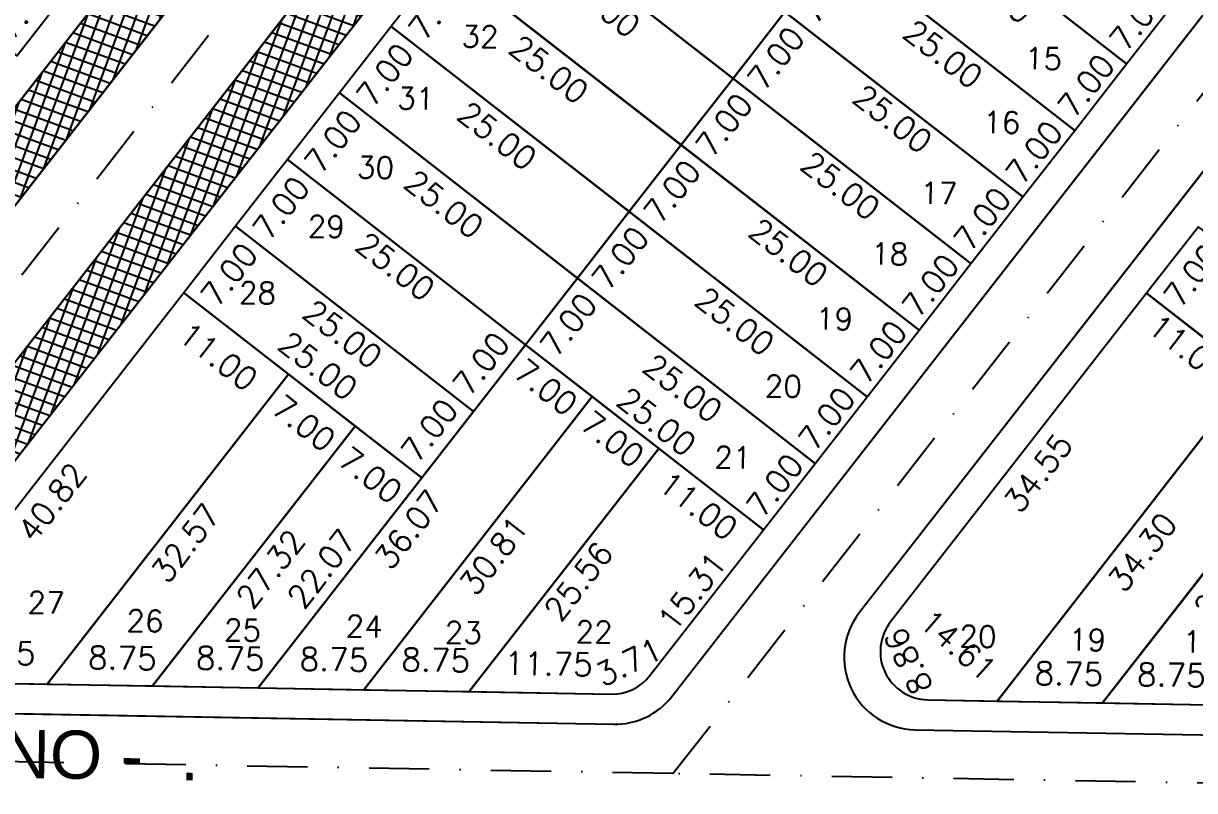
# Model space of a CAD drawing. Header units: millimetres. Extents: x -4430026 to 4783824, y 584 to 9593110.
# Drawn here: x 2196.3 to 2293.3, y 745.3 to 808.9 of the extents above; entities that cross this region are included whole.
import ezdxf
from ezdxf.enums import TextEntityAlignment as Align

# ---------------------------------------------------------------- set-up
doc = ezdxf.new("R2010")
doc.units = ezdxf.units.MM
doc.linetypes.add('CONTINUO', pattern=[0])
doc.linetypes.add('DASHDOT', pattern=[1, 0.5, -0.25, 0, -0.25])
for name, color, linetype in [('Bra-Rua Calçadas', 1, 'Continuous'), ('Calçada', 1, 'Continuous'), ('Cota', 8, 'Continuous'), ('Cota Curvas', 2, 'Continuous'), ('EIXO DAS VIAS', 252, 'DASHDOT'), ('Lotes', 2, 'Continuous'), ('Nomes de Ruas', 3, 'Continuous'), ('Numero de lotes', 5, 'Continuous'), ('Área Verde Alameda etc.', 92, 'Continuous')]:
    doc.layers.add(name, color=color, linetype=linetype)
doc.styles.add('arcad1', font='romans.shx')
doc.styles.add('ARIAL', font='arial.ttf', dxfattribs={"height": 0.25})
doc.styles.add('ROMANS', font='romans.shx')
doc.dimstyles.new('BOLA100', dxfattribs={"dimscale": 0, "dimtxt": 1.9, "dimasz": 0.18, "dimexe": 0.18, "dimexo": 0.063, "dimgap": 0, "dimtad": 1, "dimzin": 4, "dimdsep": 46, "dimtxsty": 'ROMANS', "dimcen": 0.09, "dimse1": 1, "dimse2": 1, "dimsd1": 1, "dimsd2": 1, "dimclrt": 256, "dimaunit": 1, "dimadec": 4, "dimazin": 0, "dimtfac": 1.2, "dimtix": 1, "dimtmove": 2, "dimatfit": 3, "dimfxl": 1, "dimtvp": 2, "dimtolj": 1, "dimtzin": 4, "dimarcsym": 0})
pattern_1 = [(69.82082076, (-350710.31295, -9590084.73025), (-0.894034063135, 0.32857167248), []), (159.82082076, (-350710.31295, -9590084.73025), (-0.32857167248, -0.894034063135), [])]

# ---------------------------------------------------------------- blocks, each defined once
blk = doc.blocks.new('*D1399')
at = {"layer": 'DEFPOINTS', "color": 0}
for p in [(2289.365, 786.54), (2291.748, 784.684), (2268.138, 759.279)]:
    blk.add_point(p, dxfattribs=at)
at = {"layer": 'Cota', "insert": (2280.384, 771.637), "char_height": 1.9, "attachment_point": 5, "rotation": 52.09358, "style": 'ROMANS'}
blk.add_mtext('\\A1;34.55', dxfattribs=at)
blk = doc.blocks.new('*D1400')
at = {"layer": 'DEFPOINTS', "color": 0}
for p in [(2298.044, 779.782), (2300.302, 778.024), (2276.971, 752.719)]:
    blk.add_point(p, dxfattribs=at)
at = {"layer": 'Cota', "insert": (2289.016, 765.076), "char_height": 1.9, "attachment_point": 5, "rotation": 52.09358, "style": 'ROMANS'}
blk.add_mtext('\\A1;34.30', dxfattribs=at)
blk = doc.blocks.new('*D1401')
at = {"layer": 'DEFPOINTS', "color": 0}
for p in [(2303.567, 775.481), (2305.801, 773.742), (2285.721, 752.562)]:
    blk.add_point(p, dxfattribs=at)
at = {"layer": 'Cota', "insert": (2296.128, 762.866), "char_height": 1.9, "attachment_point": 5, "rotation": 52.09358, "style": 'ROMANS'}
blk.add_mtext('\\A1;29.05', dxfattribs=at)
blk = doc.blocks.new('*D1407')
at = {"layer": 'DEFPOINTS', "color": 0}
for p in [(2293.665, 792.063), (2296.048, 790.207), (2289.365, 786.54)]:
    blk.add_point(p, dxfattribs=at)
at = {"layer": 'Cota', "insert": (2293.148, 788.03), "char_height": 1.9, "attachment_point": 5, "rotation": 52.09358, "style": 'ROMANS'}
blk.add_mtext('\\A1;7.00', dxfattribs=at)
blk = doc.blocks.new('*D1628')
at = {"layer": 'DEFPOINTS', "color": 0}
for p in [(2237.879, 782.27), (2240.043, 780.585), (2215.722, 753.814)]:
    blk.add_point(p, dxfattribs=at)
at = {"layer": 'Cota', "insert": (2228.215, 766.941), "char_height": 1.9, "attachment_point": 5, "rotation": 52.09358, "style": 'ROMANS'}
blk.add_mtext('\\A1;36.07', dxfattribs=at)
blk = doc.blocks.new('*D1629')
at = {"layer": 'DEFPOINTS', "color": 0}
for p in [(2243.402, 777.97), (2245.468, 776.361), (2224.472, 753.658)]:
    blk.add_point(p, dxfattribs=at)
at = {"layer": 'Cota', "insert": (2235.253, 764.789), "char_height": 1.9, "attachment_point": 5, "rotation": 52.09358, "style": 'ROMANS'}
blk.add_mtext('\\A1;30.81', dxfattribs=at)
blk = doc.blocks.new('*D1630')
at = {"layer": 'DEFPOINTS', "color": 0}
for p in [(2248.925, 773.669), (2250.876, 772.15), (2233.222, 753.501)]:
    blk.add_point(p, dxfattribs=at)
at = {"layer": 'Cota', "insert": (2242.275, 762.65), "char_height": 1.9, "attachment_point": 5, "rotation": 52.09358, "style": 'ROMANS'}
blk.add_mtext('\\A1;25.56', dxfattribs=at)
blk = doc.blocks.new('*D1631')
at = {"layer": 'DEFPOINTS', "color": 0}
for p in [(2257.149, 767.266), (2257.605, 766.911), (2248.2, 754.833)]:
    blk.add_point(p, dxfattribs=at)
at = {"layer": 'Cota', "insert": (2251.697, 761.81), "char_height": 1.9, "attachment_point": 5, "rotation": 52.09358, "style": 'ROMANS'}
blk.add_mtext('\\A1;15.31', dxfattribs=at)
blk = doc.blocks.new('*D1632')
at = {"layer": 'DEFPOINTS', "color": 0}
for p in [(2242.18, 787.793), (2244.344, 786.109), (2237.879, 782.27)]:
    blk.add_point(p, dxfattribs=at)
at = {"layer": 'Cota', "insert": (2241.444, 783.931), "char_height": 1.9, "attachment_point": 5, "rotation": 52.09358, "style": 'ROMANS'}
blk.add_mtext('\\A1;7.00', dxfattribs=at)
blk = doc.blocks.new('*D1633')
at = {"layer": 'DEFPOINTS', "color": 0}
for p in [(2246.48, 793.317), (2248.644, 791.632), (2242.18, 787.793)]:
    blk.add_point(p, dxfattribs=at)
at = {"layer": 'Cota', "insert": (2245.744, 789.454), "char_height": 1.9, "attachment_point": 5, "rotation": 52.09358, "style": 'ROMANS'}
blk.add_mtext('\\A1;7.00', dxfattribs=at)
blk = doc.blocks.new('*D1634')
at = {"layer": 'DEFPOINTS', "color": 0}
for p in [(2250.781, 798.84), (2252.945, 797.155), (2246.48, 793.317)]:
    blk.add_point(p, dxfattribs=at)
at = {"layer": 'Cota', "insert": (2250.045, 794.977), "char_height": 1.9, "attachment_point": 5, "rotation": 52.09358, "style": 'ROMANS'}
blk.add_mtext('\\A1;7.00', dxfattribs=at)
blk = doc.blocks.new('*D1635')
at = {"layer": 'DEFPOINTS', "color": 0}
for p in [(2255.082, 804.363), (2257.245, 802.678), (2250.781, 798.84)]:
    blk.add_point(p, dxfattribs=at)
at = {"layer": 'Cota', "insert": (2254.346, 800.5), "char_height": 1.9, "attachment_point": 5, "rotation": 52.09358, "style": 'ROMANS'}
blk.add_mtext('\\A1;7.00', dxfattribs=at)
blk = doc.blocks.new('*D1636')
at = {"layer": 'DEFPOINTS', "color": 0}
for p in [(2259.382, 809.886), (2261.546, 808.201), (2255.082, 804.363)]:
    blk.add_point(p, dxfattribs=at)
at = {"layer": 'Cota', "insert": (2258.646, 806.023), "char_height": 1.9, "attachment_point": 5, "rotation": 52.09358, "style": 'ROMANS'}
blk.add_mtext('\\A1;7.00', dxfattribs=at)
blk = doc.blocks.new('*D1637')
at = {"layer": 'DEFPOINTS', "color": 0}
for p in [(2263.683, 815.409), (2265.847, 813.724), (2259.382, 809.886)]:
    blk.add_point(p, dxfattribs=at)
at = {"layer": 'Cota', "insert": (2262.947, 811.546), "char_height": 1.9, "attachment_point": 5, "rotation": 52.09358, "style": 'ROMANS'}
blk.add_mtext('\\A1;7.00', dxfattribs=at)
blk = doc.blocks.new('*D1650')
at = {"layer": 'DEFPOINTS', "color": 0}
for p in [(2261.45, 772.789), (2261.905, 772.434), (2257.605, 766.911)]:
    blk.add_point(p, dxfattribs=at)
at = {"layer": 'Cota', "insert": (2258.55, 770.611), "char_height": 1.9, "attachment_point": 5, "rotation": 52.09358, "style": 'ROMANS'}
blk.add_mtext('\\A1;7.00', dxfattribs=at)
blk = doc.blocks.new('*D1651')
at = {"layer": 'DEFPOINTS', "color": 0}
for p in [(2265.75, 778.312), (2266.206, 777.957), (2261.905, 772.434)]:
    blk.add_point(p, dxfattribs=at)
at = {"layer": 'Cota', "insert": (2262.85, 776.134), "char_height": 1.9, "attachment_point": 5, "rotation": 52.09358, "style": 'ROMANS'}
blk.add_mtext('\\A1;7.00', dxfattribs=at)
blk = doc.blocks.new('*D1652')
at = {"layer": 'DEFPOINTS', "color": 0}
for p in [(2270.051, 783.835), (2270.506, 783.48), (2266.206, 777.957)]:
    blk.add_point(p, dxfattribs=at)
at = {"layer": 'Cota', "insert": (2267.151, 781.657), "char_height": 1.9, "attachment_point": 5, "rotation": 52.09358, "style": 'ROMANS'}
blk.add_mtext('\\A1;7.00', dxfattribs=at)
blk = doc.blocks.new('*D1653')
at = {"layer": 'DEFPOINTS', "color": 0}
for p in [(2274.351, 789.358), (2274.807, 789.003), (2270.506, 783.48)]:
    blk.add_point(p, dxfattribs=at)
at = {"layer": 'Cota', "insert": (2271.452, 787.18), "char_height": 1.9, "attachment_point": 5, "rotation": 52.09358, "style": 'ROMANS'}
blk.add_mtext('\\A1;7.00', dxfattribs=at)
blk = doc.blocks.new('*D1654')
at = {"layer": 'DEFPOINTS', "color": 0}
for p in [(2278.652, 794.881), (2279.108, 794.527), (2274.807, 789.003)]:
    blk.add_point(p, dxfattribs=at)
at = {"layer": 'Cota', "insert": (2275.752, 792.703), "char_height": 1.9, "attachment_point": 5, "rotation": 52.09358, "style": 'ROMANS'}
blk.add_mtext('\\A1;7.00', dxfattribs=at)
blk = doc.blocks.new('*D1655')
at = {"layer": 'DEFPOINTS', "color": 0}
for p in [(2282.953, 800.404), (2283.408, 800.05), (2279.108, 794.527)]:
    blk.add_point(p, dxfattribs=at)
at = {"layer": 'Cota', "insert": (2280.053, 798.227), "char_height": 1.9, "attachment_point": 5, "rotation": 52.09358, "style": 'ROMANS'}
blk.add_mtext('\\A1;7.00', dxfattribs=at)
blk = doc.blocks.new('*D1656')
at = {"layer": 'DEFPOINTS', "color": 0}
for p in [(2287.253, 805.928), (2287.709, 805.573), (2283.408, 800.05)]:
    blk.add_point(p, dxfattribs=at)
at = {"layer": 'Cota', "insert": (2284.353, 803.75), "char_height": 1.9, "attachment_point": 5, "rotation": 52.09358, "style": 'ROMANS'}
blk.add_mtext('\\A1;7.00', dxfattribs=at)
blk = doc.blocks.new('*D1657')
at = {"layer": 'DEFPOINTS', "color": 0}
for p in [(2291.554, 811.451), (2292.01, 811.096), (2287.709, 805.573)]:
    blk.add_point(p, dxfattribs=at)
at = {"layer": 'Cota', "insert": (2288.654, 809.273), "char_height": 1.9, "attachment_point": 5, "rotation": 52.09358, "style": 'ROMANS'}
blk.add_mtext('\\A1;7.00', dxfattribs=at)
blk = doc.blocks.new('*D3223')
at = {"layer": 'DEFPOINTS', "color": 0}
for p in [(2267.984, 820.932), (2287.709, 805.573), (2285.961, 803.328)]:
    blk.add_point(p, dxfattribs=at)
at = {"layer": 'Cota', "insert": (2276.682, 811.758), "char_height": 1.9, "attachment_point": 5, "rotation": 322.09358, "style": 'ROMANS'}
blk.add_mtext('\\A1;25.00', dxfattribs=at)
blk = doc.blocks.new('*D3228')
at = {"layer": 'DEFPOINTS', "color": 0}
for p in [(2263.683, 815.409), (2283.408, 800.05), (2281.776, 797.954)]:
    blk.add_point(p, dxfattribs=at)
at = {"layer": 'Cota', "insert": (2272.497, 806.383), "char_height": 1.9, "attachment_point": 5, "rotation": 322.09358, "style": 'ROMANS'}
blk.add_mtext('\\A1;25.00', dxfattribs=at)
blk = doc.blocks.new('*D3230')
at = {"layer": 'DEFPOINTS', "color": 0}
for p in [(2259.382, 809.886), (2279.108, 794.527), (2277.591, 792.579)]:
    blk.add_point(p, dxfattribs=at)
at = {"layer": 'Cota', "insert": (2268.312, 801.009), "char_height": 1.9, "attachment_point": 5, "rotation": 322.09358, "style": 'ROMANS'}
blk.add_mtext('\\A1;25.00', dxfattribs=at)
blk = doc.blocks.new('*D3231')
at = {"layer": 'DEFPOINTS', "color": 0}
for p in [(2289.365, 786.54), (2298.044, 779.782), (2296.528, 777.834)]:
    blk.add_point(p, dxfattribs=at)
at = {"layer": 'Cota', "insert": (2292.772, 781.963), "char_height": 1.9, "attachment_point": 5, "rotation": 322.09358, "style": 'ROMANS'}
blk.add_mtext('\\A1;11.00', dxfattribs=at)
blk = doc.blocks.new('*D3234')
at = {"layer": 'DEFPOINTS', "color": 0}
for p in [(2255.082, 804.363), (2274.807, 789.003), (2273.274, 787.034)]:
    blk.add_point(p, dxfattribs=at)
at = {"layer": 'Cota', "insert": (2263.995, 795.464), "char_height": 1.9, "attachment_point": 5, "rotation": 322.09358, "style": 'ROMANS'}
blk.add_mtext('\\A1;25.00', dxfattribs=at)
blk = doc.blocks.new('*D3235')
at = {"layer": 'DEFPOINTS', "color": 0}
for p in [(2250.781, 798.84), (2270.506, 783.48), (2268.956, 781.489)]:
    blk.add_point(p, dxfattribs=at)
at = {"layer": 'Cota', "insert": (2259.677, 789.918), "char_height": 1.9, "attachment_point": 5, "rotation": 322.09358, "style": 'ROMANS'}
blk.add_mtext('\\A1;25.00', dxfattribs=at)
blk = doc.blocks.new('*D3236')
at = {"layer": 'DEFPOINTS', "color": 0}
for p in [(2246.48, 793.317), (2266.206, 777.957), (2264.514, 775.785)]:
    blk.add_point(p, dxfattribs=at)
at = {"layer": 'Cota', "insert": (2255.235, 784.214), "char_height": 1.9, "attachment_point": 5, "rotation": 322.09358, "style": 'ROMANS'}
blk.add_mtext('\\A1;25.00', dxfattribs=at)
blk = doc.blocks.new('*D3237')
at = {"layer": 'DEFPOINTS', "color": 0}
for p in [(2242.18, 787.793), (2261.905, 772.434), (2260.197, 770.24)]:
    blk.add_point(p, dxfattribs=at)
at = {"layer": 'Cota', "insert": (2250.917, 778.669), "char_height": 1.9, "attachment_point": 5, "rotation": 322.09358, "style": 'ROMANS'}
blk.add_mtext('\\A1;25.00', dxfattribs=at)
blk = doc.blocks.new('*D3238')
at = {"layer": 'DEFPOINTS', "color": 0}
for p in [(2237.879, 782.27), (2243.402, 777.97), (2241.743, 775.839)]:
    blk.add_point(p, dxfattribs=at)
at = {"layer": 'Cota', "insert": (2239.565, 778.739), "char_height": 1.9, "attachment_point": 5, "rotation": 322.09358, "style": 'ROMANS'}
blk.add_mtext('\\A1;7.00', dxfattribs=at)
blk = doc.blocks.new('*D3239')
at = {"layer": 'DEFPOINTS', "color": 0}
for p in [(2243.402, 777.97), (2248.925, 773.669), (2247.266, 771.538)]:
    blk.add_point(p, dxfattribs=at)
at = {"layer": 'Cota', "insert": (2245.088, 774.438), "char_height": 1.9, "attachment_point": 5, "rotation": 322.09358, "style": 'ROMANS'}
blk.add_mtext('\\A1;7.00', dxfattribs=at)
blk = doc.blocks.new('*D3240')
at = {"layer": 'DEFPOINTS', "color": 0}
for p in [(2248.925, 773.669), (2257.605, 766.911), (2255.945, 764.78)]:
    blk.add_point(p, dxfattribs=at)
at = {"layer": 'Cota', "insert": (2252.189, 768.909), "char_height": 1.9, "attachment_point": 5, "rotation": 322.09358, "style": 'ROMANS'}
blk.add_mtext('\\A1;11.00', dxfattribs=at)
blk = doc.blocks.new('*D3242')
at = {"layer": 'DEFPOINTS', "color": 0}
for p in [(2289.365, 786.54), (2309.614, 771.852), (2309.09, 771.18)]:
    blk.add_point(p, dxfattribs=at)
at = {"layer": 'Cota', "insert": (2300.335, 780.282), "char_height": 1.9, "attachment_point": 5, "rotation": 322.09358, "style": 'ROMANS'}
blk.add_mtext('\\A1;25.00', dxfattribs=at)
blk = doc.blocks.new('*D3243')
at = {"layer": 'DEFPOINTS', "color": 0}
for p in [(2237.879, 782.27), (2258.032, 767.46), (2257.605, 766.911)]:
    blk.add_point(p, dxfattribs=at)
at = {"layer": 'Cota', "insert": (2248.753, 775.889), "char_height": 1.9, "attachment_point": 5, "rotation": 322.09358, "style": 'ROMANS'}
blk.add_mtext('\\A1;25.00', dxfattribs=at)
blk = doc.blocks.new('*D3244')
at = {"layer": 'DEFPOINTS', "color": 0}
for p in [(2224.499, 755.173), (2215.722, 753.814), (2224.472, 753.658)]:
    blk.add_point(p, dxfattribs=at)
at = {"layer": 'Cota', "insert": (2222.007, 756.166), "char_height": 1.9, "attachment_point": 5, "rotation": 358.9754, "style": 'ROMANS'}
blk.add_mtext('\\A1;8.75', dxfattribs=at)
blk = doc.blocks.new('*D3245')
at = {"layer": 'DEFPOINTS', "color": 0}
for p in [(2233.249, 755.017), (2224.472, 753.658), (2233.222, 753.501)]:
    blk.add_point(p, dxfattribs=at)
at = {"layer": 'Cota', "insert": (2230.444, 756.124), "char_height": 1.9, "attachment_point": 5, "rotation": 358.9754, "style": 'ROMANS'}
blk.add_mtext('\\A1;8.75', dxfattribs=at)
blk = doc.blocks.new('*D3246')
at = {"layer": 'DEFPOINTS', "color": 0}
for p in [(2244.999, 754.807), (2233.222, 753.501), (2244.972, 753.291)]:
    blk.add_point(p, dxfattribs=at)
at = {"layer": 'Cota', "insert": (2239.797, 755.805), "char_height": 1.9, "attachment_point": 5, "rotation": 358.9754, "style": 'ROMANS'}
blk.add_mtext('\\A1;11.75', dxfattribs=at)
blk = doc.blocks.new('*D3247')
at = {"layer": 'DEFPOINTS', "color": 0}
for p in [(2285.747, 754.013), (2276.971, 752.719), (2285.721, 752.562)]:
    blk.add_point(p, dxfattribs=at)
at = {"layer": 'Cota', "insert": (2282.928, 754.985), "char_height": 1.9, "attachment_point": 5, "rotation": 358.97539, "style": 'ROMANS'}
blk.add_mtext('\\A1;8.75', dxfattribs=at)
blk = doc.blocks.new('*D3248')
at = {"layer": 'DEFPOINTS', "color": 0}
for p in [(2294.497, 753.856), (2285.721, 752.562), (2294.471, 752.406)]:
    blk.add_point(p, dxfattribs=at)
at = {"layer": 'Cota', "insert": (2291.421, 754.888), "char_height": 1.9, "attachment_point": 5, "rotation": 358.97539, "style": 'ROMANS'}
blk.add_mtext('\\A1;8.75', dxfattribs=at)
blk = doc.blocks.new('*D6084')
at = {"layer": 'DEFPOINTS', "color": 0}
for p in [(2199.209, 812.381), (2200.006, 811.76), (2195.706, 806.237)]:
    blk.add_point(p, dxfattribs=at)
at = {"layer": 'Cota', "insert": (2196.31, 810.203), "char_height": 1.9, "attachment_point": 5, "rotation": 52.09358, "style": 'ROMANS'}
blk.add_mtext('\\A1;7.00', dxfattribs=at)
blk = doc.blocks.new('*D6203')
at = {"layer": 'DEFPOINTS', "color": 0}
for p in [(2198.248, 755.571), (2184.472, 754.373), (2198.222, 754.127)]:
    blk.add_point(p, dxfattribs=at)
at = {"layer": 'Cota', "insert": (2193.606, 756.712), "char_height": 1.9, "attachment_point": 5, "rotation": 358.97539, "style": 'ROMANS'}
blk.add_mtext('\\A1;13.75', dxfattribs=at)
blk = doc.blocks.new('*D6204')
at = {"layer": 'DEFPOINTS', "color": 0}
for p in [(2206.998, 755.415), (2198.222, 754.127), (2206.972, 753.971)]:
    blk.add_point(p, dxfattribs=at)
at = {"layer": 'Cota', "insert": (2204.466, 756.293), "char_height": 1.9, "attachment_point": 5, "rotation": 358.9754, "style": 'ROMANS'}
blk.add_mtext('\\A1;8.75', dxfattribs=at)
blk = doc.blocks.new('*D6205')
at = {"layer": 'DEFPOINTS', "color": 0}
for p in [(2215.747, 755.258), (2206.972, 753.971), (2215.722, 753.814)]:
    blk.add_point(p, dxfattribs=at)
at = {"layer": 'Cota', "insert": (2213.407, 756.262), "char_height": 1.9, "attachment_point": 5, "rotation": 358.9754, "style": 'ROMANS'}
blk.add_mtext('\\A1;8.75', dxfattribs=at)
blk = doc.blocks.new('*D6206')
at = {"layer": 'DEFPOINTS', "color": 0}
for p in [(2228.511, 771.821), (2229.278, 771.224), (2215.722, 753.814)]:
    blk.add_point(p, dxfattribs=at)
at = {"layer": 'Cota', "insert": (2220.984, 763.7), "char_height": 1.9, "attachment_point": 5, "rotation": 52.09358, "style": 'ROMANS'}
blk.add_mtext('\\A1;22.07', dxfattribs=at)
blk = doc.blocks.new('*D6207')
at = {"layer": 'DEFPOINTS', "color": 0}
for p in [(2232.812, 777.344), (2233.579, 776.747), (2229.278, 771.224)]:
    blk.add_point(p, dxfattribs=at)
at = {"layer": 'Cota', "insert": (2229.912, 775.166), "char_height": 1.9, "attachment_point": 5, "rotation": 52.09358, "style": 'ROMANS'}
blk.add_mtext('\\A1;7.00', dxfattribs=at)
blk = doc.blocks.new('*D6208')
at = {"layer": 'DEFPOINTS', "color": 0}
for p in [(2237.113, 782.867), (2237.879, 782.27), (2233.579, 776.747)]:
    blk.add_point(p, dxfattribs=at)
at = {"layer": 'Cota', "insert": (2234.213, 780.689), "char_height": 1.9, "attachment_point": 5, "rotation": 52.09358, "style": 'ROMANS'}
blk.add_mtext('\\A1;7.00', dxfattribs=at)
blk = doc.blocks.new('*D6209')
at = {"layer": 'DEFPOINTS', "color": 0}
for p in [(2223.755, 775.525), (2225.884, 773.867), (2206.972, 753.971)]:
    blk.add_point(p, dxfattribs=at)
at = {"layer": 'Cota', "insert": (2216.742, 763.674), "char_height": 1.9, "attachment_point": 5, "rotation": 52.09358, "style": 'ROMANS'}
blk.add_mtext('\\A1;27.32', dxfattribs=at)
blk = doc.blocks.new('*D6210')
at = {"layer": 'DEFPOINTS', "color": 0}
for p in [(2218.232, 779.825), (2220.466, 778.085), (2198.222, 754.127)]:
    blk.add_point(p, dxfattribs=at)
at = {"layer": 'Cota', "insert": (2209.712, 765.82), "char_height": 1.9, "attachment_point": 5, "rotation": 52.09358, "style": 'ROMANS'}
blk.add_mtext('\\A1;32.57', dxfattribs=at)
blk = doc.blocks.new('*D6211')
at = {"layer": 'DEFPOINTS', "color": 0}
for p in [(2209.553, 786.584), (2211.922, 784.739), (2184.472, 754.373)]:
    blk.add_point(p, dxfattribs=at)
at = {"layer": 'Cota', "insert": (2198.632, 769.217), "char_height": 1.9, "attachment_point": 5, "rotation": 52.09358, "style": 'ROMANS'}
blk.add_mtext('\\A1;40.82', dxfattribs=at)
blk = doc.blocks.new('*D6212')
at = {"layer": 'DEFPOINTS', "color": 0}
for p in [(2213.853, 792.107), (2216.222, 790.262), (2209.553, 786.584)]:
    blk.add_point(p, dxfattribs=at)
at = {"layer": 'Cota', "insert": (2213.323, 788.084), "char_height": 1.9, "attachment_point": 5, "rotation": 52.09358, "style": 'ROMANS'}
blk.add_mtext('\\A1;7.00', dxfattribs=at)
blk = doc.blocks.new('*D6213')
at = {"layer": 'DEFPOINTS', "color": 0}
for p in [(2218.154, 797.63), (2220.523, 795.785), (2213.853, 792.107)]:
    blk.add_point(p, dxfattribs=at)
at = {"layer": 'Cota', "insert": (2217.623, 793.607), "char_height": 1.9, "attachment_point": 5, "rotation": 52.09358, "style": 'ROMANS'}
blk.add_mtext('\\A1;7.00', dxfattribs=at)
blk = doc.blocks.new('*D6214')
at = {"layer": 'DEFPOINTS', "color": 0}
for p in [(2222.454, 803.153), (2224.824, 801.308), (2218.154, 797.63)]:
    blk.add_point(p, dxfattribs=at)
at = {"layer": 'Cota', "insert": (2221.924, 799.13), "char_height": 1.9, "attachment_point": 5, "rotation": 52.09358, "style": 'ROMANS'}
blk.add_mtext('\\A1;7.00', dxfattribs=at)
blk = doc.blocks.new('*D6215')
at = {"layer": 'DEFPOINTS', "color": 0}
for p in [(2226.755, 808.676), (2229.124, 806.831), (2222.454, 803.153)]:
    blk.add_point(p, dxfattribs=at)
at = {"layer": 'Cota', "insert": (2226.224, 804.653), "char_height": 1.9, "attachment_point": 5, "rotation": 52.09358, "style": 'ROMANS'}
blk.add_mtext('\\A1;7.00', dxfattribs=at)
blk = doc.blocks.new('*D6216')
at = {"layer": 'DEFPOINTS', "color": 0}
for p in [(2231.056, 814.199), (2233.425, 812.354), (2226.755, 808.676)]:
    blk.add_point(p, dxfattribs=at)
at = {"layer": 'Cota', "insert": (2230.525, 810.176), "char_height": 1.9, "attachment_point": 5, "rotation": 52.09358, "style": 'ROMANS'}
blk.add_mtext('\\A1;7.00', dxfattribs=at)
blk = doc.blocks.new('*D6248')
at = {"layer": 'DEFPOINTS', "color": 0}
for p in [(2239.657, 825.245), (2259.382, 809.886), (2257.616, 807.618)]:
    blk.add_point(p, dxfattribs=at)
at = {"layer": 'Cota', "insert": (2248.337, 816.047), "char_height": 1.9, "attachment_point": 5, "rotation": 322.09358, "style": 'ROMANS'}
blk.add_mtext('\\A1;25.00', dxfattribs=at)
blk = doc.blocks.new('*D6249')
at = {"layer": 'DEFPOINTS', "color": 0}
for p in [(2235.356, 819.722), (2255.082, 804.363), (2253.38, 802.177)]:
    blk.add_point(p, dxfattribs=at)
at = {"layer": 'Cota', "insert": (2244.101, 810.606), "char_height": 1.9, "attachment_point": 5, "rotation": 322.09358, "style": 'ROMANS'}
blk.add_mtext('\\A1;25.00', dxfattribs=at)
blk = doc.blocks.new('*D6250')
at = {"layer": 'DEFPOINTS', "color": 0}
for p in [(2231.056, 814.199), (2250.781, 798.84), (2249.1, 796.681)]:
    blk.add_point(p, dxfattribs=at)
at = {"layer": 'Cota', "insert": (2239.821, 805.11), "char_height": 1.9, "attachment_point": 5, "rotation": 322.09358, "style": 'ROMANS'}
blk.add_mtext('\\A1;25.00', dxfattribs=at)
blk = doc.blocks.new('*D6251')
at = {"layer": 'DEFPOINTS', "color": 0}
for p in [(2226.755, 808.676), (2246.48, 793.317), (2244.81, 791.172)]:
    blk.add_point(p, dxfattribs=at)
at = {"layer": 'Cota', "insert": (2235.531, 799.601), "char_height": 1.9, "attachment_point": 5, "rotation": 322.09358, "style": 'ROMANS'}
blk.add_mtext('\\A1;25.00', dxfattribs=at)
blk = doc.blocks.new('*D6252')
at = {"layer": 'DEFPOINTS', "color": 0}
for p in [(2222.454, 803.153), (2242.18, 787.793), (2240.398, 785.505)]:
    blk.add_point(p, dxfattribs=at)
at = {"layer": 'Cota', "insert": (2231.119, 793.935), "char_height": 1.9, "attachment_point": 5, "rotation": 322.09358, "style": 'ROMANS'}
blk.add_mtext('\\A1;25.00', dxfattribs=at)
blk = doc.blocks.new('*D6253')
at = {"layer": 'DEFPOINTS', "color": 0}
for p in [(2218.154, 797.63), (2237.879, 782.27), (2236.371, 780.334)]:
    blk.add_point(p, dxfattribs=at)
at = {"layer": 'Cota', "insert": (2227.092, 788.763), "char_height": 1.9, "attachment_point": 5, "rotation": 322.09358, "style": 'ROMANS'}
blk.add_mtext('\\A1;25.00', dxfattribs=at)
blk = doc.blocks.new('*D6254')
at = {"layer": 'DEFPOINTS', "color": 0}
for p in [(2213.853, 792.107), (2233.579, 776.747), (2232.008, 774.73)]:
    blk.add_point(p, dxfattribs=at)
at = {"layer": 'Cota', "insert": (2222.729, 783.159), "char_height": 1.9, "attachment_point": 5, "rotation": 322.09358, "style": 'ROMANS'}
blk.add_mtext('\\A1;25.00', dxfattribs=at)
blk = doc.blocks.new('*D6255')
at = {"layer": 'DEFPOINTS', "color": 0}
for p in [(2209.553, 786.584), (2229.958, 772.097), (2229.278, 771.224)]:
    blk.add_point(p, dxfattribs=at)
at = {"layer": 'Cota', "insert": (2220.679, 780.527), "char_height": 1.9, "attachment_point": 5, "rotation": 322.09358, "style": 'ROMANS'}
blk.add_mtext('\\A1;25.00', dxfattribs=at)
blk = doc.blocks.new('*D6256')
at = {"layer": 'DEFPOINTS', "color": 0}
for p in [(2209.553, 786.584), (2218.232, 779.825), (2216.155, 777.159)]:
    blk.add_point(p, dxfattribs=at)
at = {"layer": 'Cota', "insert": (2212.399, 781.287), "char_height": 1.9, "attachment_point": 5, "rotation": 322.09358, "style": 'ROMANS'}
blk.add_mtext('\\A1;11.00', dxfattribs=at)
blk = doc.blocks.new('*D6257')
at = {"layer": 'DEFPOINTS', "color": 0}
for p in [(2218.232, 779.825), (2223.755, 775.525), (2221.678, 772.858)]:
    blk.add_point(p, dxfattribs=at)
at = {"layer": 'Cota', "insert": (2219.5, 775.758), "char_height": 1.9, "attachment_point": 5, "rotation": 322.09358, "style": 'ROMANS'}
blk.add_mtext('\\A1;7.00', dxfattribs=at)
blk = doc.blocks.new('*D6258')
at = {"layer": 'DEFPOINTS', "color": 0}
for p in [(2223.755, 775.525), (2229.278, 771.224), (2227.201, 768.557)]:
    blk.add_point(p, dxfattribs=at)
at = {"layer": 'Cota', "insert": (2225.024, 771.457), "char_height": 1.9, "attachment_point": 5, "rotation": 322.09358, "style": 'ROMANS'}
blk.add_mtext('\\A1;7.00', dxfattribs=at)
blk = doc.blocks.new('*D7534')
at = {"layer": 'DEFPOINTS', "color": 0}
for p in [(2283.332, 914.703), (2285.097, 913.328), (2156.927, 752.365)]:
    blk.add_point(p, dxfattribs=at)
at = {"layer": 'Cota', "insert": (2215.675, 825.206), "char_height": 1.9, "attachment_point": 5, "rotation": 52.09358, "style": 'ROMANS'}
blk.add_mtext('\\A1;205.75', dxfattribs=at)
blk = doc.blocks.new('*D7535')
at = {"layer": 'DEFPOINTS', "color": 0}
for p in [(2283.404, 907.149), (2283.642, 906.963), (2165.019, 754.62)]:
    blk.add_point(p, dxfattribs=at)
at = {"layer": 'Cota', "insert": (2223.342, 831.561), "char_height": 1.9, "attachment_point": 5, "rotation": 52.09358, "style": 'ROMANS'}
blk.add_mtext('\\A1;193.08', dxfattribs=at)
blk = doc.blocks.new('*D7536')
at = {"layer": 'DEFPOINTS', "color": 0}
for p in [(2289.954, 902.048), (2291.798, 900.613), (2180.551, 761.545)]:
    blk.add_point(p, dxfattribs=at)
at = {"layer": 'Cota', "insert": (2225.767, 816.999), "char_height": 1.9, "attachment_point": 5, "rotation": 52.09358, "style": 'ROMANS'}
blk.add_mtext('\\A1;178.07', dxfattribs=at)
blk = doc.blocks.new('*D7537')
at = {"layer": 'DEFPOINTS', "color": 0}
for p in [(2297.288, 903.836), (2297.534, 903.644), (2180.861, 753.806)]:
    blk.add_point(p, dxfattribs=at)
at = {"layer": 'Cota', "insert": (2233.143, 822.944), "char_height": 1.9, "attachment_point": 5, "rotation": 52.09358, "style": 'ROMANS'}
blk.add_mtext('\\A1;189.91', dxfattribs=at)

msp = doc.modelspace()

# ---------------------------------------------------------------- hatches: boundary and pattern name
at = {"layer": 'Área Verde Alameda etc.'}
h = msp.add_hatch(dxfattribs=at)
h.set_pattern_fill('ANSI37', color=256, scale=0.3, angle=24.82082, style=0)
h.set_pattern_definition(pattern_1)
edge = h.paths.add_edge_path()
edge.add_line((2283.332, 914.703), (2156.927, 752.365))
edge.add_line((2156.927, 752.365), (2160.178, 752.307))
edge.add_arc((2160.285, 758.306), 6, 268.9754, 322.09358)
edge.add_line((2165.019, 754.62), (2283.642, 906.963))
edge.add_arc((2278.908, 910.649), 6, 322.09358, 402.49951)
h = msp.add_hatch(dxfattribs=at)
h.set_pattern_fill('ANSI37', color=256, scale=0.3, angle=24.82082, style=0)
h.set_pattern_definition(pattern_1)
edge = h.paths.add_edge_path()
edge.add_line((2289.954, 902.048), (2180.551, 761.545))
edge.add_arc((2185.285, 757.859), 6, 142.09358, 222.49951)
edge.add_line((2180.861, 753.806), (2297.534, 903.644))
edge.add_arc((2294.689, 898.362), 6, 61.68765, 142.09358)

# ---------------------------------------------------------------- linework, layer by layer
at = {"layer": 'Bra-Rua Calçadas'}
for p, q in [((2161.074, 757.692), (2279.697, 910.035)), ((2293.9, 898.976), (2184.496, 758.474))]:
    msp.add_line(p, q, dxfattribs=at)
for points in [[(2283.332, 914.703), (2156.927, 752.365), (2160.178, 752.307, 0.236013), (2165.019, 754.62), (2283.642, 906.963, 0.365977)], [(2289.954, 902.048), (2180.551, 761.545, 0.365977), (2180.861, 753.806), (2297.534, 903.644, 0.365977)]]:
    msp.add_lwpolyline(points, format="xyb", close=True, dxfattribs=at)
at = {"layer": 'Calçada', "lineweight": -3}
for p, q in [((2165.019, 754.62), (2283.642, 906.963)), ((2165.019, 754.62), (2283.642, 906.963)), ((2165.019, 754.62), (2283.642, 906.963)), ((2289.954, 902.048), (2180.551, 761.545)), ((2289.954, 902.048), (2180.551, 761.545)), ((2289.954, 902.048), (2180.551, 761.545)), ((2250.019, 753.1), (2337.295, 865.186)), ((2250.019, 753.1), (2337.295, 865.186)), ((2250.019, 753.1), (2337.295, 865.186)), ((2343.608, 860.271), (2265.551, 760.025)), ((2343.608, 860.271), (2265.551, 760.025)), ((2185.178, 751.86), (2245.178, 750.787))]:
    msp.add_line(p, q, dxfattribs=at)
for points in [[(2283.642, 906.963, 0.414214), (2282.595, 915.383), (2244.722, 944.873, 0.414214), (2236.301, 943.825), (2127.164, 803.665, 0.213267), (2125.994, 798.911), (2133.461, 757.613, 0.357688), (2139.258, 752.681), (2160.178, 752.307, 0.236013), (2165.019, 754.62)], [(2337.295, 865.186, 0.414214), (2336.248, 873.606), (2298.375, 903.096, 0.414214), (2289.954, 902.048), (2180.551, 761.545, 0.618106), (2185.178, 751.86), (2245.178, 750.787, 0.236013), (2250.019, 753.1)], [(2387.003, 826.48, 0.414214), (2385.956, 834.9), (2352.028, 861.318, 0.414214), (2343.608, 860.271), (2265.551, 760.025, 0.618106), (2270.177, 750.34), (2323.927, 749.379, 0.236013), (2328.769, 751.692)], [(2387.003, 826.48, 0.414214), (2385.956, 834.9), (2352.028, 861.318, 0.414214), (2343.608, 860.271), (2265.551, 760.025, 0.618106), (2270.177, 750.34), (2323.927, 749.379, 0.236013), (2328.769, 751.692)]]:
    msp.add_lwpolyline(points, format="xyb", close=True, dxfattribs=at)
msp.add_arc((2245.285, 756.786), 6, 268.9754, 322.09358, dxfattribs=at)
at = {"layer": 'EIXO DAS VIAS', "ltscale": 10}
for p, q in [((2165.104, 748.219, 103.708), (2292.942, 912.396, 103.708)), ((2250.104, 746.698, 103.708), (2346.595, 870.618, 103.708))]:
    msp.add_line(p, q, dxfattribs=at)
at = {"layer": 'EIXO DAS VIAS', "ltscale": 10, "elevation": 103.708}
for points in [[(2250.104, 746.698), (2165.104, 748.219)], [(2328.854, 745.29), (2250.104, 746.698)]]:
    msp.add_lwpolyline(points, dxfattribs=at)
at = {"layer": 'Lotes', "lineweight": -3}
for p, q in [((2287.709, 805.573), (2248.258, 836.291)), ((2283.408, 800.05), (2243.958, 830.768)), ((2279.108, 794.527), (2239.657, 825.245)), ((2274.807, 789.003), (2235.356, 819.722)), ((2270.506, 783.48), (2231.056, 814.199)), ((2266.206, 777.957), (2226.755, 808.676)), ((2229.278, 771.224), (2209.553, 786.584)), ((2309.09, 771.18), (2289.365, 786.54)), ((2218.232, 779.825), (2198.222, 754.127)), ((2298.044, 779.782), (2276.971, 752.719)), ((2243.402, 777.97), (2224.472, 753.658)), ((2223.755, 775.525), (2206.972, 753.971)), ((2303.567, 775.481), (2285.721, 752.562)), ((2248.925, 773.669), (2233.222, 753.501))]:
    msp.add_line(p, q, dxfattribs=at)
at = {"layer": 'Lotes', "linetype": 'CONTINUO', "lineweight": -3}
for p, q in [((2267.984, 820.932), (2287.709, 805.573)), ((2287.709, 805.573), (2267.984, 820.932)), ((2235.356, 819.722), (2255.082, 804.363)), ((2255.082, 804.363), (2235.356, 819.722)), ((2263.683, 815.409), (2283.408, 800.05)), ((2283.408, 800.05), (2263.683, 815.409)), ((2231.056, 814.199), (2250.781, 798.84)), ((2250.781, 798.84), (2231.056, 814.199)), ((2287.709, 805.573), (2292.01, 811.096)), ((2259.382, 809.886), (2255.082, 804.363)), ((2255.082, 804.363), (2259.382, 809.886)), ((2259.382, 809.886), (2279.108, 794.527)), ((2279.108, 794.527), (2259.382, 809.886)), ((2226.755, 808.676), (2246.48, 793.317)), ((2246.48, 793.317), (2226.755, 808.676)), ((2283.408, 800.05), (2287.709, 805.573)), ((2255.082, 804.363), (2250.781, 798.84)), ((2250.781, 798.84), (2255.082, 804.363)), ((2255.082, 804.363), (2274.807, 789.003)), ((2274.807, 789.003), (2255.082, 804.363)), ((2261.905, 772.434), (2222.454, 803.153)), ((2222.454, 803.153), (2242.18, 787.793)), ((2242.18, 787.793), (2222.454, 803.153)), ((2279.108, 794.527), (2283.408, 800.05)), ((2250.781, 798.84), (2246.48, 793.317)), ((2246.48, 793.317), (2250.781, 798.84)), ((2250.781, 798.84), (2270.506, 783.48)), ((2270.506, 783.48), (2250.781, 798.84)), ((2257.605, 766.911), (2218.154, 797.63)), ((2218.154, 797.63), (2237.879, 782.27)), ((2237.879, 782.27), (2218.154, 797.63)), ((2274.807, 789.003), (2279.108, 794.527)), ((2246.48, 793.317), (2242.18, 787.793)), ((2242.18, 787.793), (2246.48, 793.317)), ((2246.48, 793.317), (2266.206, 777.957)), ((2266.206, 777.957), (2246.48, 793.317)), ((2233.579, 776.747), (2213.853, 792.107)), ((2233.579, 776.747), (2213.853, 792.107)), ((2233.579, 776.747), (2213.853, 792.107)), ((2213.853, 792.107), (2233.579, 776.747)), ((2293.665, 792.063), (2289.365, 786.54)), ((2270.506, 783.48), (2274.807, 789.003)), ((2242.18, 787.793), (2237.879, 782.27)), ((2237.879, 782.27), (2242.18, 787.793)), ((2242.18, 787.793), (2261.905, 772.434)), ((2261.905, 772.434), (2242.18, 787.793)), ((2209.553, 786.584), (2229.278, 771.224)), ((2289.365, 786.54), (2268.138, 759.279)), ((2289.365, 786.54), (2268.138, 759.279)), ((2298.044, 779.782), (2289.365, 786.54)), ((2309.09, 771.18), (2289.365, 786.54)), ((2289.365, 786.54), (2309.09, 771.18)), ((2266.206, 777.957), (2270.506, 783.48)), ((2237.879, 782.27), (2215.722, 753.814)), ((2237.879, 782.27), (2215.722, 753.814)), ((2233.579, 776.747), (2237.879, 782.27)), ((2243.402, 777.97), (2237.879, 782.27)), ((2237.879, 782.27), (2257.605, 766.911)), ((2257.605, 766.911), (2237.879, 782.27)), ((2218.232, 779.825), (2198.222, 754.127)), ((2218.232, 779.825), (2198.222, 754.127)), ((2198.222, 754.127), (2218.232, 779.825)), ((2198.222, 754.127), (2218.232, 779.825)), ((2223.755, 775.525), (2218.232, 779.825)), ((2223.755, 775.525), (2218.232, 779.825)), ((2298.044, 779.782), (2276.971, 752.719)), ((2276.971, 752.719), (2298.044, 779.782)), ((2243.402, 777.97), (2224.472, 753.658)), ((2224.472, 753.658), (2243.402, 777.97)), ((2248.925, 773.669), (2243.402, 777.97)), ((2261.905, 772.434), (2266.206, 777.957)), ((2215.722, 753.814), (2233.579, 776.747)), ((2229.278, 771.224), (2233.579, 776.747)), ((2206.972, 753.971), (2223.755, 775.525)), ((2223.755, 775.525), (2206.972, 753.971)), ((2206.972, 753.971), (2223.755, 775.525)), ((2229.278, 771.224), (2223.755, 775.525)), ((2303.567, 775.481), (2285.721, 752.562)), ((2285.721, 752.562), (2303.567, 775.481)), ((2248.925, 773.669), (2233.222, 753.501)), ((2233.222, 753.501), (2248.925, 773.669)), ((2257.605, 766.911), (2248.925, 773.669)), ((2257.605, 766.911), (2261.905, 772.434)), ((2215.722, 753.814), (2229.278, 771.224)), ((2248.2, 754.833), (2257.605, 766.911)), ((2248.2, 754.833), (2257.605, 766.911)), ((2186.223, 754.342), (2215.722, 753.814)), ((2186.223, 754.342), (2198.222, 754.127)), ((2186.223, 754.342), (2198.222, 754.127)), ((2198.222, 754.127), (2206.972, 753.971)), ((2198.222, 754.127), (2206.972, 753.971)), ((2206.972, 753.971), (2215.722, 753.814)), ((2215.722, 753.814), (2224.472, 753.658)), ((2215.722, 753.814), (2244.972, 753.291)), ((2224.472, 753.658), (2233.222, 753.501)), ((2233.222, 753.501), (2244.972, 753.291)), ((2271.222, 752.822), (2276.971, 752.719)), ((2271.222, 752.822), (2294.471, 752.406)), ((2276.971, 752.719), (2285.721, 752.562)), ((2285.721, 752.562), (2294.471, 752.406))]:
    msp.add_line(p, q, dxfattribs=at)
at = {"layer": 'Lotes'}
for p, q in [((2255.082, 804.363), (2235.356, 819.722)), ((2235.356, 819.722), (2255.082, 804.363)), ((2250.781, 798.84), (2231.056, 814.199)), ((2231.056, 814.199), (2250.781, 798.84)), ((2255.082, 804.363), (2259.382, 809.886)), ((2246.48, 793.317), (2226.755, 808.676)), ((2226.755, 808.676), (2246.48, 793.317)), ((2250.781, 798.84), (2255.082, 804.363)), ((2242.18, 787.793), (2222.454, 803.153)), ((2222.454, 803.153), (2242.18, 787.793)), ((2246.48, 793.317), (2250.781, 798.84)), ((2237.879, 782.27), (2218.154, 797.63)), ((2218.154, 797.63), (2237.879, 782.27)), ((2242.18, 787.793), (2246.48, 793.317)), ((2233.579, 776.747), (2213.853, 792.107)), ((2213.853, 792.107), (2233.579, 776.747)), ((2237.879, 782.27), (2242.18, 787.793)), ((2209.553, 786.584), (2184.472, 754.373)), ((2218.232, 779.825), (2209.553, 786.584)), ((2233.579, 776.747), (2237.879, 782.27)), ((2198.222, 754.127), (2218.232, 779.825)), ((2198.222, 754.127), (2218.232, 779.825)), ((2218.232, 779.825), (2223.755, 775.525)), ((2229.278, 771.224), (2233.579, 776.747)), ((2223.755, 775.525), (2229.278, 771.224)), ((2184.472, 754.373), (2198.222, 754.127)), ((2184.472, 754.373), (2198.222, 754.127))]:
    msp.add_line(p, q, dxfattribs=at)
for points in [[(2180.281, 827.12), (2175.98, 821.597), (2195.706, 806.237), (2200.006, 811.76)], [(2272.284, 826.455), (2267.984, 820.932), (2287.709, 805.573), (2292.01, 811.096)], [(2239.657, 825.245), (2235.356, 819.722), (2255.082, 804.363), (2259.382, 809.886)], [(2267.984, 820.932), (2263.683, 815.409), (2283.408, 800.05), (2287.709, 805.573)], [(2235.356, 819.722), (2231.056, 814.199), (2250.781, 798.84), (2255.082, 804.363)], [(2263.683, 815.409), (2259.382, 809.886), (2279.108, 794.527), (2283.408, 800.05)], [(2231.056, 814.199), (2226.755, 808.676), (2246.48, 793.317), (2250.781, 798.84)], [(2259.382, 809.886), (2255.082, 804.363), (2274.807, 789.003), (2279.108, 794.527)], [(2226.755, 808.676), (2222.454, 803.153), (2242.18, 787.793), (2246.48, 793.317)], [(2255.082, 804.363), (2250.781, 798.84), (2270.506, 783.48), (2274.807, 789.003)], [(2222.454, 803.153), (2218.154, 797.63), (2237.879, 782.27), (2242.18, 787.793)], [(2250.781, 798.84), (2246.48, 793.317), (2266.206, 777.957), (2270.506, 783.48)], [(2218.154, 797.63), (2213.853, 792.107), (2233.579, 776.747), (2237.879, 782.27)], [(2246.48, 793.317), (2242.18, 787.793), (2261.905, 772.434), (2266.206, 777.957)], [(2213.853, 792.107), (2209.553, 786.584), (2229.278, 771.224), (2233.579, 776.747)], [(2293.665, 792.063), (2289.365, 786.54), (2298.044, 779.782), (2303.567, 775.481), (2309.09, 771.18), (2313.391, 776.703)], [(2242.18, 787.793), (2237.879, 782.27), (2243.402, 777.97), (2248.925, 773.669), (2257.605, 766.911), (2261.905, 772.434)], [(2209.553, 786.584), (2184.472, 754.373), (2198.222, 754.127), (2218.232, 779.825)], [(2237.879, 782.27), (2215.722, 753.814), (2224.472, 753.658), (2243.402, 777.97)], [(2218.232, 779.825), (2198.222, 754.127), (2206.972, 753.971), (2223.755, 775.525)], [(2218.232, 779.825), (2198.222, 754.127), (2206.972, 753.971), (2223.755, 775.525)], [(2298.044, 779.782), (2276.971, 752.719), (2285.721, 752.562), (2303.567, 775.481)], [(2243.402, 777.97), (2224.472, 753.658), (2233.222, 753.501), (2248.925, 773.669)], [(2223.755, 775.525), (2206.972, 753.971), (2215.722, 753.814), (2229.278, 771.224)], [(2223.755, 775.525), (2206.972, 753.971), (2215.722, 753.814), (2229.278, 771.224)], [(2303.567, 775.481), (2285.721, 752.562), (2294.471, 752.406), (2309.09, 771.18)]]:
    msp.add_lwpolyline(points, close=True, dxfattribs=at)
for points in [[(2289.365, 786.54), (2268.138, 759.279, 0.618106), (2271.222, 752.822), (2276.971, 752.719), (2298.044, 779.782)], [(2248.925, 773.669), (2233.222, 753.501), (2244.972, 753.291, 0.236013), (2248.2, 754.833), (2257.605, 766.911)]]:
    msp.add_lwpolyline(points, format="xyb", close=True, dxfattribs=at)
at = {"layer": 'Lotes', "linetype": 'CONTINUO', "lineweight": -3}
for centre, start, end in [((2271.294, 756.821), 142.09358, 268.9754), ((2271.294, 756.821), 142.09358, 268.9754), ((2245.044, 757.291), 268.97539, 322.09358), ((2245.044, 757.291), 268.97539, 322.09358)]:
    msp.add_arc(centre, 4, start, end, dxfattribs=at)
at = {"layer": 'Área Verde Alameda etc.'}
for p, q in [((2161.074, 757.692), (2279.697, 910.035)), ((2293.9, 898.976), (2184.496, 758.474))]:
    msp.add_line(p, q, dxfattribs=at)
for points in [[(2283.332, 914.703), (2156.927, 752.365), (2160.178, 752.307, 0.236013), (2165.019, 754.62), (2283.642, 906.963, 0.365977)], [(2289.954, 902.048), (2180.551, 761.545, 0.365977), (2180.861, 753.806), (2297.534, 903.644, 0.365977)]]:
    msp.add_lwpolyline(points, format="xyb", close=True, dxfattribs=at)

# ---------------------------------------------------------------- texts
at = {"layer": 'Cota', "insert": (2273.732, 757.345), "char_height": 1.9, "attachment_point": 5, "rotation": 318.47579, "style": 'ROMANS'}
msp.add_mtext('\\A1;14.61', dxfattribs=at)
at = {"layer": 'Cota Curvas', "char_height": 1.9, "attachment_point": 5, "style": 'ROMANS'}
for s, insert, rotation in [('\\A1;8.86', (2269.61, 756.016, -51.854), 115.53449), ('\\A1;3.71', (2246.453, 755.956, -51.854), 25.53449)]:
    msp.add_mtext(s, dxfattribs=dict(at, insert=insert, rotation=rotation))
at = {"layer": 'Nomes de Ruas', "extrusion": (-0.084145, 0.020657, 0.996239), "style": 'ARIAL'}
msp.add_text('RUA  DO CONTORNO -  .', height=4, rotation=102.96746, dxfattribs=at).set_placement((-1246.302, 1929.707, -167.003), align=Align.MIDDLE_CENTER)
at = {"layer": 'Numero de lotes', "style": 'arcad1'}
for s, p in [('32', (2234.115, 807.831, 103.708)), ('15', (2280.824, 806.006, 103.708)), ('31', (2228.791, 802.7, 103.708)), ('16', (2277.365, 800.717, 103.708)), ('30', (2225.449, 796.975, 103.708)), ('17', (2272.153, 794.838, 103.708)), ('29', (2221.374, 792.071, 103.708)), ('18', (2268.076, 789.809, 103.708)), ('28', (2215.67, 786.573, 103.708)), ('19', (2263.495, 784.416, 103.708)), ('20', (2259.259, 778.826, 103.708)), ('21', (2255.071, 772.928, 103.708)), ('27', (2198.143, 760.88, 103.708)), ('26', (2206.338, 759.365, 103.708)), ('25', (2214.422, 758.598, 103.708)), ('24', (2224.519, 758.915, 103.708)), ('23', (2232.732, 758.395, 103.708)), ('22', (2243.571, 758.45, 103.708)), ('20', (2275.386, 758.08, 103.708)), ('19', (2284.468, 757.795, 103.708)), ('18', (2293.919, 757.626, 103.708))]:
    msp.add_text(s, height=1.8, rotation=358.97539, dxfattribs=at).set_placement(p, align=Align.MIDDLE_CENTER)

# ---------------------------------------------------------------- dimensions: what is measured, and where the dimension line sits
at = {"layer": 'Cota'}
for base, p1, p2, angle, picture, middle, dimtype in [((2285.097, 913.328), (2156.927, 752.365), (2283.332, 914.703), 52.09358, '*D7534', (2215.675, 825.206), 161), ((2297.288, 903.836), (2180.861, 753.806), (2297.534, 903.644), 52.09358, '*D7537', (2233.143, 822.944), 161), ((2291.798, 900.613), (2180.551, 761.545), (2289.954, 902.048), 52.09358, '*D7536', (2225.767, 816.999), 161), ((2198.248, 755.571), (2184.472, 754.373), (2198.222, 754.127), 358.97539, '*D6203', (2193.606, 756.712), 161), ((2206.998, 755.415), (2198.222, 754.127), (2206.972, 753.971), 178.9754, '*D6204', (2204.466, 756.293), 160), ((2215.747, 755.258), (2206.972, 753.971), (2215.722, 753.814), 178.9754, '*D6205', (2213.407, 756.262), 160), ((2224.499, 755.173), (2215.722, 753.814), (2224.472, 753.658), 178.9754, '*D3244', (2222.007, 756.166), 160), ((2233.249, 755.017), (2224.472, 753.658), (2233.222, 753.501), 178.9754, '*D3245', (2230.444, 756.124), 160), ((2244.999, 754.807), (2233.222, 753.501), (2244.972, 753.291), 178.9754, '*D3246', (2239.797, 755.805), 160), ((2285.747, 754.013), (2276.971, 752.719), (2285.721, 752.562), 178.97539, '*D3247', (2282.928, 754.985), 160), ((2294.497, 753.856), (2285.721, 752.562), (2294.471, 752.406), 178.97539, '*D3248', (2291.421, 754.888), 160)]:
    dim = msp.add_linear_dim(base=base, p1=p1, p2=p2, angle=angle, dimstyle='BOLA100', override={"dimscale": 1}, dxfattribs=at)
    dim.commit()
    dim.dimension.update_dxf_attribs({"geometry": picture, "text_midpoint": middle, "dimtype": dimtype})
for p1, p2, distance, picture, middle in [((2165.019, 754.62), (2283.642, 906.963), 0.303, '*D7535', (2223.342, 831.561)), ((2239.657, 825.245), (2259.382, 809.886), -2.874, '*D6248', (2248.337, 816.047)), ((2235.356, 819.722), (2255.082, 804.363), -2.77, '*D6249', (2244.101, 810.606)), ((2231.056, 814.199), (2250.781, 798.84), -2.736, '*D6250', (2239.821, 805.11)), ((2226.755, 808.676), (2246.48, 793.317), -2.718, '*D6251', (2235.531, 799.601)), ((2222.454, 803.153), (2242.18, 787.793), -2.9, '*D6252', (2231.119, 793.935)), ((2218.154, 797.63), (2237.879, 782.27), -2.455, '*D6253', (2227.092, 788.763)), ((2213.853, 792.107), (2233.579, 776.747), -2.557, '*D6254', (2222.729, 783.159)), ((2184.472, 754.373), (2209.553, 786.584), -3.003, '*D6211', (2198.632, 769.217)), ((2209.553, 786.584), (2218.232, 779.825), -3.38, '*D6256', (2212.399, 781.287)), ((2209.553, 786.584), (2229.278, 771.224), 1.107, '*D6255', (2220.679, 780.527)), ((2268.138, 759.279), (2289.365, 786.54), -3.02, '*D1399', (2280.384, 771.637)), ((2289.365, 786.54), (2309.09, 771.18), 0.852, '*D3242', (2300.335, 780.282)), ((2215.7217, 753.8143), (2237.8792, 782.2704), -2.7424, '*D1628', (2228.2147, 766.9411)), ((2237.879, 782.27), (2257.605, 766.911), 0.695, '*D3243', (2248.753, 775.889)), ((2198.222, 754.127), (2218.232, 779.825), -2.832, '*D6210', (2209.712, 765.82)), ((2276.971, 752.719), (2298.044, 779.782), -2.861, '*D1400', (2289.016, 765.076)), ((2224.472, 753.658), (2243.402, 777.97), -2.618, '*D1629', (2235.253, 764.789)), ((2206.972, 753.971), (2223.755, 775.525), -2.698, '*D6209', (2216.742, 763.674)), ((2285.721, 752.562), (2303.567, 775.481), -2.831, '*D1401', (2296.128, 762.866)), ((2233.222, 753.501), (2248.925, 773.669), -2.472, '*D1630', (2242.275, 762.65)), ((2215.722, 753.814), (2229.278, 771.224), 0.972, '*D6206', (2220.984, 763.7)), ((2248.2, 754.833), (2257.605, 766.911), 0.577, '*D1631', (2251.697, 761.81))]:
    dim = msp.add_aligned_dim(p1=p1, p2=p2, distance=distance, dimstyle='BOLA100', override={"dimscale": 1}, dxfattribs=at)
    dim.commit()
    dim.dimension.update_dxf_attribs({"geometry": picture, "text_midpoint": middle})
for base, p1, p2, angle, picture, middle in [((2285.961, 803.328), (2267.984, 820.932), (2287.709, 805.573), 142.09358, '*D3223', (2276.682, 811.758)), ((2265.847, 813.724), (2259.382, 809.886), (2263.683, 815.409), 232.09358, '*D1637', (2262.947, 811.546)), ((2281.776, 797.954), (2263.683, 815.409), (2283.408, 800.05), 142.09358, '*D3228', (2272.497, 806.383)), ((2233.425, 812.354), (2226.755, 808.676), (2231.056, 814.199), 232.09358, '*D6216', (2230.525, 810.176)), ((2199.209, 812.381), (2195.706, 806.237), (2200.006, 811.76), 232.09358, '*D6084', (2196.31, 810.203)), ((2291.554, 811.451), (2287.709, 805.573), (2292.01, 811.096), 232.09358, '*D1657', (2288.654, 809.273)), ((2261.546, 808.201), (2255.082, 804.363), (2259.382, 809.886), 232.09358, '*D1636', (2258.646, 806.023)), ((2277.591, 792.579), (2259.382, 809.886), (2279.108, 794.527), 142.09358, '*D3230', (2268.312, 801.009)), ((2229.124, 806.831), (2222.454, 803.153), (2226.755, 808.676), 232.09358, '*D6215', (2226.224, 804.653)), ((2287.253, 805.928), (2283.408, 800.05), (2287.709, 805.573), 232.09358, '*D1656', (2284.353, 803.75)), ((2257.245, 802.678), (2250.781, 798.84), (2255.082, 804.363), 232.09358, '*D1635', (2254.346, 800.5)), ((2273.274, 787.034), (2255.082, 804.363), (2274.807, 789.003), 142.09358, '*D3234', (2263.995, 795.464)), ((2224.824, 801.308), (2218.154, 797.63), (2222.454, 803.153), 232.09358, '*D6214', (2221.924, 799.13)), ((2282.953, 800.404), (2279.108, 794.527), (2283.408, 800.05), 232.09358, '*D1655', (2280.053, 798.227)), ((2252.945, 797.155), (2246.48, 793.317), (2250.781, 798.84), 232.09358, '*D1634', (2250.045, 794.977)), ((2268.956, 781.489), (2250.781, 798.84), (2270.506, 783.48), 142.09358, '*D3235', (2259.677, 789.918)), ((2220.523, 795.785), (2213.853, 792.107), (2218.154, 797.63), 232.09358, '*D6213', (2217.623, 793.607)), ((2278.652, 794.881), (2274.807, 789.003), (2279.108, 794.527), 232.09358, '*D1654', (2275.752, 792.703)), ((2248.644, 791.632), (2242.18, 787.793), (2246.48, 793.317), 232.09358, '*D1633', (2245.744, 789.454)), ((2264.514, 775.785), (2246.48, 793.317), (2266.206, 777.957), 142.09358, '*D3236', (2255.235, 784.214)), ((2216.222, 790.262), (2209.553, 786.584), (2213.853, 792.107), 232.09358, '*D6212', (2213.323, 788.084)), ((2296.048, 790.207), (2289.365, 786.54), (2293.665, 792.063), 232.09358, '*D1407', (2293.148, 788.03)), ((2274.351, 789.358), (2270.506, 783.48), (2274.807, 789.003), 232.09358, '*D1653', (2271.452, 787.18)), ((2244.344, 786.109), (2237.879, 782.27), (2242.18, 787.793), 232.09358, '*D1632', (2241.444, 783.931)), ((2260.197, 770.24), (2242.18, 787.793), (2261.905, 772.434), 142.09358, '*D3237', (2250.917, 778.669)), ((2296.528, 777.834), (2289.365, 786.54), (2298.044, 779.782), 142.09358, '*D3231', (2292.772, 781.963)), ((2270.051, 783.835), (2266.206, 777.957), (2270.506, 783.48), 232.09358, '*D1652', (2267.151, 781.657)), ((2237.113, 782.867), (2233.579, 776.747), (2237.879, 782.27), 232.09358, '*D6208', (2234.213, 780.689)), ((2241.743, 775.839), (2237.879, 782.27), (2243.402, 777.97), 142.09358, '*D3238', (2239.565, 778.739)), ((2221.678, 772.858), (2218.232, 779.825), (2223.755, 775.525), 142.09358, '*D6257', (2219.5, 775.758)), ((2265.75, 778.312), (2261.905, 772.434), (2266.206, 777.957), 232.09358, '*D1651', (2262.85, 776.134)), ((2232.812, 777.344), (2229.278, 771.224), (2233.579, 776.747), 232.09358, '*D6207', (2229.912, 775.166)), ((2247.266, 771.538), (2243.402, 777.97), (2248.925, 773.669), 142.09358, '*D3239', (2245.088, 774.438)), ((2227.201, 768.557), (2223.755, 775.525), (2229.278, 771.224), 142.09358, '*D6258', (2225.024, 771.457)), ((2255.945, 764.78), (2248.925, 773.669), (2257.605, 766.911), 142.09358, '*D3240', (2252.189, 768.909)), ((2261.45, 772.789), (2257.605, 766.911), (2261.905, 772.434), 232.09358, '*D1650', (2258.55, 770.611))]:
    dim = msp.add_linear_dim(base=base, p1=p1, p2=p2, angle=angle, dimstyle='BOLA100', override={"dimscale": 1}, dxfattribs=at)
    dim.commit()
    dim.dimension.update_dxf_attribs({"geometry": picture, "text_midpoint": middle})

doc.saveas('drawing.dxf')
